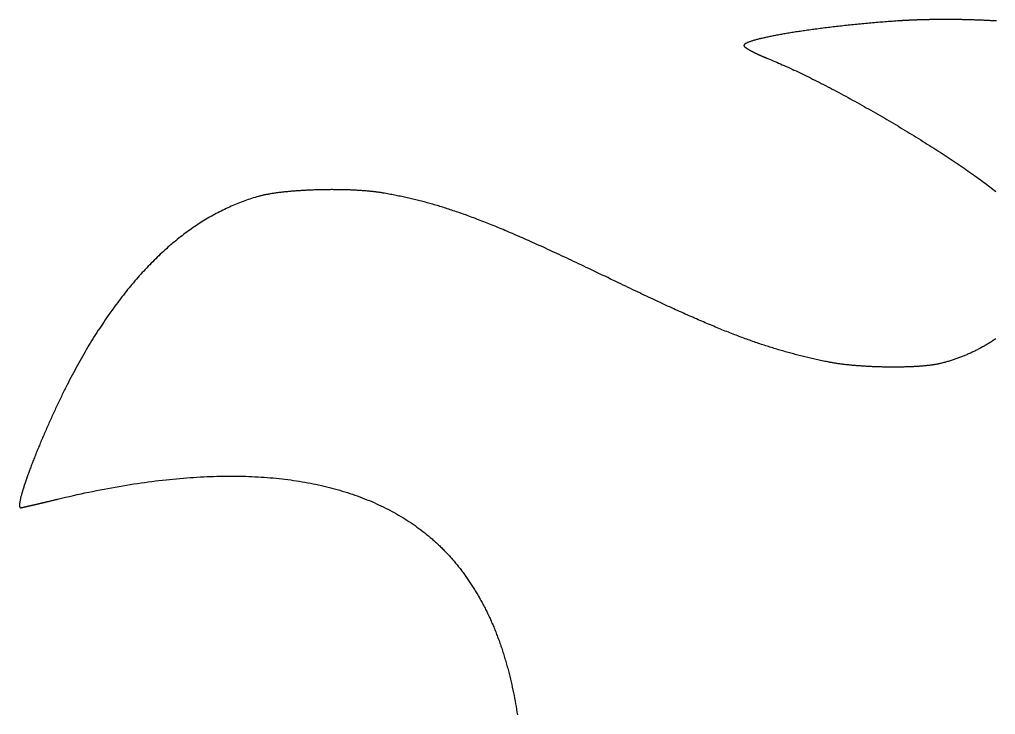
# Model space of a CAD drawing. Extents: x 0 to 527, y 0 to 420.
# Drawn here: x 495.28 to 504.1, y 90.74 to 97.02 of the extents above; entities that cross this region are included whole.
import ezdxf

# ---------------------------------------------------------------- set-up
doc = ezdxf.new("R2010")
doc.units = 0
doc.layers.get('0').update_dxf_attribs({"linetype": 'CONTINUOUS'})
doc.layers.add('LAYER_1', color=7, linetype='CONTINUOUS')

# ---------------------------------------------------------------- blocks, each defined once
blk = doc.blocks.new('LOGO')
at = {"layer": 'LAYER_1', "color": 5}
blk.add_line((189.685, 248.7008), (189.685, 248.7008), dxfattribs=at)
for points in [[(185.355, 248.56, 0), (185.182, 248.548, 0), (185.009, 248.536, 0), (184.835, 248.524, 0), (184.662, 248.511, 0), (184.489, 248.498, 0), (184.316, 248.485, 0), (184.142, 248.472, 0), (183.969, 248.458, 0), (183.796, 248.444, 0), (183.623, 248.43, 0), (183.45, 248.416, 0), (183.277, 248.401, 0), (183.105, 248.387, 0), (182.932, 248.372, 0), (182.76, 248.356, 0), (182.588, 248.341, 0), (182.416, 248.325, 0), (182.245, 248.31, 0), (182.073, 248.294, 0), (181.903, 248.277, 0), (181.732, 248.261, 0), (181.562, 248.244, 0), (181.392, 248.227, 0), (181.223, 248.21, 0), (181.054, 248.193, 0), (180.885, 248.176, 0), (180.718, 248.158, 0), (180.55, 248.141, 0), (180.383, 248.123, 0), (180.217, 248.105, 0), (180.051, 248.086, 0), (179.886, 248.068, 0), (179.721, 248.05, 0), (179.557, 248.031, 0), (179.394, 248.012, 0), (179.232, 247.993, 0), (179.07, 247.974, 0), (178.909, 247.955, 0), (178.749, 247.936, 0), (178.589, 247.916, 0), (178.43, 247.897, 0), (178.273, 247.877, 0), (178.116, 247.857, 0), (177.96, 247.837, 0), (177.804, 247.817, 0), (177.65, 247.797, 0), (177.497, 247.777, 0), (177.344, 247.756, 0), (177.193, 247.736, 0), (177.043, 247.716, 0), (176.894, 247.695, 0), (176.745, 247.674, 0), (176.598, 247.654, 0), (176.452, 247.633, 0), (176.307, 247.612, 0), (176.164, 247.591, 0), (176.021, 247.57, 0), (175.88, 247.549, 0), (175.74, 247.528, 0), (175.601, 247.506, 0), (175.464, 247.485, 0), (175.327, 247.464, 0), (175.193, 247.443, 0), (175.059, 247.421, 0), (174.927, 247.4, 0), (174.796, 247.379, 0), (174.667, 247.357, 0), (174.539, 247.336, 0), (174.412, 247.314, 0), (174.287, 247.293, 0), (174.164, 247.271, 0), (174.042, 247.25, 0), (173.922, 247.228, 0), (173.803, 247.207, 0), (173.686, 247.185, 0), (173.57, 247.164, 0), (173.457, 247.142, 0), (173.344, 247.121, 0), (173.234, 247.099, 0), (173.125, 247.078, 0), (173.018, 247.057, 0), (172.913, 247.035, 0), (172.81, 247.014, 0), (172.708, 246.993, 0), (172.608, 246.972, 0), (172.51, 246.95, 0), (172.414, 246.929, 0), (172.32, 246.908, 0), (172.228, 246.887, 0), (172.138, 246.866, 0), (172.049, 246.845, 0), (171.963, 246.825, 0), (171.879, 246.804, 0), (171.797, 246.783, 0), (171.717, 246.763, 0), (171.639, 246.742, 0), (171.563, 246.722, 0), (171.489, 246.701, 0), (171.417, 246.681, 0), (171.348, 246.661, 0), (171.281, 246.641, 0), (171.216, 246.621, 0), (171.153, 246.601, 0), (171.093, 246.582, 0), (171.035, 246.562, 0), (170.979, 246.543, 0), (170.926, 246.524, 0), (170.875, 246.504, 0), (170.826, 246.485, 0), (170.78, 246.466, 0), (170.736, 246.448, 0), (170.695, 246.429, 0), (170.656, 246.411, 0), (170.62, 246.392, 0), (170.586, 246.374, 0), (170.555, 246.356, 0), (170.526, 246.338, 0), (170.5, 246.321, 0), (170.477, 246.303, 0), (170.456, 246.286, 0), (170.438, 246.269, 0), (170.423, 246.252, 0), (170.411, 246.235, 0), (170.401, 246.218, 0), (170.394, 246.202, 0), (170.389, 246.186, 0), (170.388, 246.17, 0)], [(189.685, 248.701, 0), (189.65, 248.701, 0), (189.614, 248.701, 0), (189.579, 248.7, 0), (189.543, 248.7, 0), (189.508, 248.7, 0), (189.472, 248.7, 0), (189.437, 248.699, 0), (189.402, 248.699, 0), (189.366, 248.699, 0), (189.331, 248.699, 0), (189.296, 248.698, 0), (189.261, 248.698, 0), (189.225, 248.698, 0), (189.19, 248.697, 0), (189.155, 248.697, 0), (189.12, 248.697, 0), (189.085, 248.696, 0), (189.049, 248.696, 0), (189.014, 248.696, 0), (188.979, 248.695, 0), (188.944, 248.695, 0), (188.909, 248.694, 0), (188.874, 248.694, 0), (188.839, 248.693, 0), (188.804, 248.693, 0), (188.769, 248.692, 0), (188.734, 248.692, 0), (188.699, 248.691, 0), (188.664, 248.691, 0), (188.629, 248.69, 0), (188.594, 248.69, 0), (188.559, 248.689, 0), (188.524, 248.688, 0), (188.489, 248.688, 0), (188.455, 248.687, 0), (188.42, 248.686, 0), (188.385, 248.686, 0), (188.35, 248.685, 0), (188.316, 248.684, 0), (188.281, 248.684, 0), (188.246, 248.683, 0), (188.211, 248.682, 0), (188.177, 248.682, 0), (188.142, 248.681, 0), (188.108, 248.68, 0), (188.073, 248.679, 0), (188.038, 248.678, 0), (188.004, 248.678, 0), (187.969, 248.677, 0), (187.935, 248.676, 0), (187.9, 248.675, 0), (187.866, 248.674, 0), (187.831, 248.673, 0), (187.797, 248.672, 0), (187.763, 248.671, 0), (187.728, 248.67, 0), (187.694, 248.669, 0), (187.66, 248.668, 0), (187.625, 248.667, 0), (187.591, 248.666, 0), (187.557, 248.665, 0), (187.523, 248.664, 0), (187.488, 248.663, 0), (187.454, 248.662, 0), (187.42, 248.661, 0), (187.386, 248.66, 0), (187.352, 248.659, 0), (187.318, 248.658, 0), (187.284, 248.656, 0), (187.25, 248.655, 0), (187.216, 248.654, 0), (187.182, 248.653, 0), (187.148, 248.652, 0), (187.114, 248.65, 0), (187.08, 248.649, 0), (187.046, 248.648, 0), (187.012, 248.647, 0), (186.978, 248.645, 0), (186.944, 248.644, 0), (186.911, 248.643, 0), (186.877, 248.641, 0), (186.843, 248.64, 0), (186.809, 248.638, 0), (186.776, 248.637, 0), (186.742, 248.636, 0), (186.709, 248.634, 0), (186.675, 248.633, 0), (186.641, 248.631, 0), (186.608, 248.63, 0), (186.574, 248.628, 0), (186.541, 248.627, 0), (186.507, 248.625, 0), (186.474, 248.623, 0), (186.441, 248.622, 0), (186.407, 248.62, 0), (186.374, 248.619, 0), (186.341, 248.617, 0), (186.307, 248.615, 0), (186.274, 248.614, 0), (186.241, 248.612, 0), (186.208, 248.61, 0), (186.174, 248.609, 0), (186.141, 248.607, 0), (186.108, 248.605, 0), (186.075, 248.603, 0), (186.042, 248.602, 0), (186.009, 248.6, 0), (185.976, 248.598, 0), (185.943, 248.596, 0), (185.91, 248.594, 0), (185.877, 248.592, 0), (185.844, 248.59, 0), (185.811, 248.588, 0), (185.779, 248.587, 0), (185.746, 248.585, 0), (185.713, 248.583, 0), (185.68, 248.581, 0), (185.648, 248.579, 0), (185.615, 248.577, 0), (185.582, 248.575, 0), (185.55, 248.572, 0), (185.517, 248.57, 0), (185.485, 248.568, 0), (185.452, 248.566, 0), (185.42, 248.564, 0), (185.387, 248.562, 0), (185.355, 248.56, 0)], [(194.988, 248.56, 0), (194.879, 248.566, 0), (194.771, 248.572, 0), (194.662, 248.578, 0), (194.554, 248.583, 0), (194.445, 248.589, 0), (194.336, 248.594, 0), (194.227, 248.6, 0), (194.119, 248.605, 0), (194.01, 248.61, 0), (193.901, 248.615, 0), (193.792, 248.619, 0), (193.683, 248.624, 0), (193.574, 248.628, 0), (193.466, 248.633, 0), (193.357, 248.637, 0), (193.248, 248.641, 0), (193.139, 248.645, 0), (193.03, 248.649, 0), (192.921, 248.653, 0), (192.813, 248.656, 0), (192.704, 248.66, 0), (192.595, 248.663, 0), (192.486, 248.666, 0), (192.378, 248.669, 0), (192.269, 248.672, 0), (192.161, 248.675, 0), (192.052, 248.677, 0), (191.944, 248.68, 0), (191.835, 248.682, 0), (191.727, 248.684, 0), (191.619, 248.687, 0), (191.51, 248.689, 0), (191.402, 248.69, 0), (191.294, 248.692, 0), (191.186, 248.694, 0), (191.078, 248.695, 0), (190.971, 248.696, 0), (190.863, 248.697, 0), (190.755, 248.698, 0), (190.648, 248.699, 0), (190.54, 248.7, 0), (190.433, 248.701, 0), (190.326, 248.701, 0), (190.219, 248.701, 0), (190.112, 248.702, 0), (190.005, 248.702, 0), (189.898, 248.701, 0), (189.791, 248.701, 0), (189.685, 248.701, 0)], [(170.388, 246.17, 0), (170.388, 246.165, 0), (170.389, 246.16, 0), (170.39, 246.156, 0), (170.391, 246.151, 0), (170.393, 246.146, 0), (170.395, 246.14, 0), (170.397, 246.135, 0), (170.4, 246.129, 0), (170.404, 246.124, 0), (170.407, 246.118, 0), (170.411, 246.112, 0), (170.415, 246.106, 0), (170.42, 246.1, 0), (170.425, 246.094, 0), (170.431, 246.087, 0), (170.436, 246.081, 0), (170.442, 246.074, 0), (170.449, 246.068, 0), (170.456, 246.061, 0), (170.463, 246.054, 0), (170.47, 246.047, 0), (170.478, 246.039, 0), (170.486, 246.032, 0), (170.495, 246.025, 0), (170.504, 246.017, 0), (170.513, 246.01, 0), (170.522, 246.002, 0), (170.532, 245.994, 0), (170.542, 245.986, 0), (170.553, 245.978, 0), (170.563, 245.97, 0), (170.575, 245.961, 0), (170.586, 245.953, 0), (170.598, 245.945, 0), (170.61, 245.936, 0), (170.622, 245.927, 0), (170.635, 245.919, 0), (170.648, 245.91, 0), (170.661, 245.901, 0), (170.674, 245.892, 0), (170.688, 245.883, 0), (170.702, 245.873, 0), (170.717, 245.864, 0), (170.731, 245.855, 0), (170.746, 245.845, 0), (170.762, 245.836, 0), (170.777, 245.826, 0), (170.793, 245.816, 0), (170.809, 245.807, 0), (170.826, 245.797, 0), (170.842, 245.787, 0), (170.859, 245.777, 0), (170.876, 245.767, 0), (170.894, 245.756, 0), (170.911, 245.746, 0), (170.929, 245.736, 0), (170.948, 245.725, 0), (170.966, 245.715, 0), (170.985, 245.704, 0), (171.004, 245.694, 0), (171.023, 245.683, 0), (171.042, 245.672, 0), (171.062, 245.662, 0), (171.082, 245.651, 0), (171.102, 245.64, 0), (171.123, 245.629, 0), (171.143, 245.618, 0), (171.164, 245.607, 0), (171.185, 245.596, 0), (171.207, 245.585, 0), (171.228, 245.573, 0), (171.25, 245.562, 0), (171.272, 245.551, 0), (171.294, 245.539, 0), (171.316, 245.528, 0), (171.339, 245.516, 0), (171.362, 245.505, 0), (171.385, 245.493, 0), (171.408, 245.482, 0), (171.432, 245.47, 0), (171.455, 245.458, 0), (171.479, 245.447, 0), (171.503, 245.435, 0), (171.527, 245.423, 0), (171.552, 245.411, 0), (171.576, 245.399, 0), (171.601, 245.387, 0), (171.626, 245.376, 0), (171.651, 245.364, 0), (171.677, 245.352, 0), (171.702, 245.34, 0), (171.728, 245.328, 0), (171.754, 245.315, 0), (171.78, 245.303, 0), (171.806, 245.291, 0), (171.832, 245.279, 0), (171.859, 245.267, 0), (171.885, 245.255, 0), (171.912, 245.243, 0), (171.939, 245.23, 0), (171.966, 245.218, 0), (171.993, 245.206, 0), (172.021, 245.194, 0), (172.048, 245.181, 0), (172.076, 245.169, 0), (172.104, 245.157, 0), (172.132, 245.145, 0), (172.16, 245.132, 0), (172.188, 245.12, 0), (172.217, 245.108, 0), (172.245, 245.096, 0), (172.274, 245.083, 0), (172.302, 245.071, 0), (172.331, 245.059, 0), (172.36, 245.046, 0), (172.389, 245.034, 0), (172.419, 245.022, 0), (172.448, 245.01, 0), (172.477, 244.997, 0), (172.507, 244.985, 0), (172.537, 244.973, 0), (172.566, 244.961, 0), (172.596, 244.948, 0), (172.626, 244.936, 0), (172.656, 244.924, 0), (172.686, 244.912, 0), (172.716, 244.9, 0)], [(172.716, 244.9, 0), (172.886, 244.831, 0), (173.057, 244.761, 0), (173.231, 244.689, 0), (173.407, 244.615, 0), (173.585, 244.539, 0), (173.765, 244.462, 0), (173.946, 244.382, 0), (174.13, 244.301, 0), (174.316, 244.219, 0), (174.503, 244.135, 0), (174.692, 244.049, 0), (174.883, 243.961, 0), (175.076, 243.872, 0), (175.27, 243.782, 0), (175.466, 243.69, 0), (175.664, 243.596, 0), (175.863, 243.501, 0), (176.063, 243.405, 0), (176.265, 243.307, 0), (176.468, 243.208, 0), (176.673, 243.108, 0), (176.879, 243.006, 0), (177.086, 242.903, 0), (177.294, 242.798, 0), (177.503, 242.693, 0), (177.714, 242.586, 0), (177.926, 242.478, 0), (178.138, 242.369, 0), (178.352, 242.258, 0), (178.567, 242.147, 0), (178.782, 242.034, 0), (178.998, 241.921, 0), (179.215, 241.806, 0), (179.433, 241.691, 0), (179.652, 241.574, 0), (179.871, 241.457, 0), (180.091, 241.338, 0), (180.311, 241.219, 0), (180.532, 241.099, 0), (180.754, 240.978, 0), (180.975, 240.856, 0), (181.198, 240.734, 0), (181.42, 240.611, 0), (181.643, 240.487, 0), (181.866, 240.362, 0), (182.09, 240.236, 0), (182.313, 240.11, 0), (182.537, 239.984, 0), (182.761, 239.857, 0), (182.985, 239.729, 0), (183.209, 239.601, 0), (183.432, 239.472, 0), (183.656, 239.342, 0), (183.88, 239.213, 0), (184.103, 239.082, 0), (184.326, 238.952, 0), (184.549, 238.821, 0), (184.771, 238.69, 0), (184.994, 238.558, 0), (185.215, 238.426, 0), (185.437, 238.294, 0), (185.657, 238.162, 0), (185.878, 238.029, 0), (186.097, 237.896, 0), (186.316, 237.763, 0), (186.535, 237.63, 0), (186.752, 237.497, 0), (186.969, 237.364, 0), (187.185, 237.23, 0), (187.401, 237.097, 0), (187.615, 236.964, 0), (187.828, 236.83, 0), (188.041, 236.697, 0), (188.252, 236.564, 0), (188.462, 236.431, 0), (188.671, 236.298, 0), (188.879, 236.165, 0), (189.086, 236.033, 0), (189.292, 235.9, 0), (189.496, 235.768, 0), (189.699, 235.636, 0), (189.9, 235.505, 0), (190.1, 235.374, 0), (190.299, 235.243, 0), (190.496, 235.112, 0), (190.691, 234.982, 0), (190.885, 234.853, 0), (191.077, 234.724, 0), (191.268, 234.595, 0), (191.457, 234.467, 0), (191.643, 234.339, 0), (191.829, 234.212, 0), (192.012, 234.086, 0), (192.193, 233.96, 0), (192.372, 233.835, 0), (192.55, 233.711, 0), (192.725, 233.587, 0), (192.898, 233.464, 0), (193.069, 233.342, 0), (193.238, 233.22, 0), (193.404, 233.1, 0), (193.569, 232.98, 0), (193.731, 232.861, 0), (193.89, 232.743, 0), (194.047, 232.626, 0), (194.202, 232.51, 0), (194.354, 232.395, 0), (194.504, 232.281, 0), (194.651, 232.168, 0), (194.795, 232.055, 0), (194.937, 231.944, 0)], [(135.251, 231.794, 0), (135.175, 231.807, 0), (135.098, 231.82, 0), (135.02, 231.832, 0), (134.941, 231.844, 0), (134.86, 231.856, 0), (134.779, 231.868, 0), (134.696, 231.879, 0), (134.612, 231.89, 0), (134.528, 231.901, 0), (134.442, 231.912, 0), (134.355, 231.922, 0), (134.267, 231.932, 0), (134.179, 231.942, 0), (134.089, 231.951, 0), (133.998, 231.96, 0), (133.907, 231.969, 0), (133.815, 231.978, 0), (133.722, 231.986, 0), (133.628, 231.995, 0), (133.533, 232.003, 0), (133.437, 232.01, 0), (133.341, 232.018, 0), (133.244, 232.025, 0), (133.146, 232.032, 0), (133.048, 232.038, 0), (132.948, 232.045, 0), (132.849, 232.051, 0), (132.748, 232.057, 0), (132.647, 232.062, 0), (132.545, 232.068, 0), (132.443, 232.073, 0), (132.34, 232.078, 0), (132.237, 232.082, 0), (132.133, 232.087, 0), (132.029, 232.091, 0), (131.924, 232.095, 0), (131.818, 232.098, 0), (131.713, 232.102, 0), (131.607, 232.105, 0), (131.5, 232.107, 0), (131.393, 232.11, 0), (131.286, 232.112, 0), (131.178, 232.115, 0), (131.07, 232.116, 0), (130.962, 232.118, 0), (130.854, 232.119, 0), (130.745, 232.121, 0), (130.636, 232.121, 0), (130.527, 232.122, 0), (130.418, 232.122, 0), (130.309, 232.123, 0), (130.199, 232.123, 0), (130.089, 232.122, 0), (129.979, 232.122, 0), (129.87, 232.121, 0), (129.76, 232.12, 0), (129.65, 232.118, 0), (129.54, 232.117, 0), (129.43, 232.115, 0), (129.32, 232.113, 0), (129.21, 232.111, 0), (129.1, 232.108, 0), (128.991, 232.106, 0), (128.881, 232.103, 0), (128.772, 232.1, 0), (128.662, 232.096, 0), (128.553, 232.093, 0), (128.444, 232.089, 0), (128.335, 232.085, 0), (128.227, 232.08, 0), (128.119, 232.076, 0), (128.011, 232.071, 0), (127.903, 232.066, 0), (127.796, 232.061, 0), (127.689, 232.055, 0), (127.582, 232.049, 0), (127.476, 232.043, 0), (127.37, 232.037, 0), (127.265, 232.031, 0), (127.16, 232.024, 0), (127.055, 232.017, 0), (126.951, 232.01, 0), (126.848, 232.003, 0), (126.745, 231.995, 0), (126.643, 231.988, 0), (126.541, 231.98, 0), (126.439, 231.971, 0), (126.339, 231.963, 0), (126.239, 231.954, 0), (126.14, 231.945, 0), (126.041, 231.936, 0), (125.943, 231.927, 0), (125.846, 231.918, 0), (125.749, 231.908, 0), (125.653, 231.898, 0), (125.558, 231.888, 0), (125.464, 231.877, 0), (125.371, 231.867, 0), (125.278, 231.856, 0), (125.187, 231.845, 0), (125.096, 231.834, 0), (125.006, 231.822, 0), (124.917, 231.81, 0), (124.829, 231.799, 0), (124.742, 231.786, 0), (124.656, 231.774, 0), (124.571, 231.762, 0), (124.487, 231.749, 0), (124.404, 231.736, 0), (124.323, 231.723, 0), (124.242, 231.709, 0), (124.162, 231.696, 0), (124.084, 231.682, 0), (124.006, 231.668, 0), (123.93, 231.654, 0), (123.855, 231.639, 0), (123.782, 231.625, 0), (123.709, 231.61, 0), (123.638, 231.595, 0), (123.568, 231.58, 0), (123.499, 231.564, 0), (123.432, 231.549, 0), (123.366, 231.533, 0), (123.301, 231.517, 0), (123.238, 231.501, 0), (123.176, 231.484, 0), (123.116, 231.468, 0)], [(123.116, 231.468, 0), (122.946, 231.419, 0), (122.777, 231.369, 0), (122.608, 231.318, 0), (122.44, 231.265, 0), (122.272, 231.21, 0), (122.104, 231.154, 0), (121.936, 231.096, 0), (121.769, 231.037, 0), (121.602, 230.976, 0), (121.436, 230.914, 0), (121.269, 230.85, 0), (121.103, 230.784, 0), (120.938, 230.717, 0), (120.773, 230.649, 0), (120.608, 230.578, 0), (120.443, 230.507, 0), (120.279, 230.433, 0), (120.115, 230.358, 0), (119.951, 230.282, 0), (119.788, 230.204, 0), (119.625, 230.124, 0), (119.463, 230.043, 0), (119.3, 229.961, 0), (119.139, 229.877, 0), (118.977, 229.791, 0), (118.816, 229.704, 0), (118.655, 229.615, 0), (118.495, 229.524, 0), (118.334, 229.433, 0), (118.175, 229.339, 0), (118.015, 229.244, 0), (117.856, 229.148, 0), (117.697, 229.05, 0), (117.539, 228.95, 0), (117.381, 228.849, 0), (117.223, 228.746, 0), (117.066, 228.642, 0), (116.909, 228.536, 0), (116.752, 228.429, 0), (116.596, 228.32, 0), (116.44, 228.21, 0), (116.284, 228.098, 0), (116.129, 227.985, 0), (115.974, 227.87, 0), (115.82, 227.753, 0), (115.665, 227.635, 0), (115.512, 227.516, 0), (115.358, 227.395, 0), (115.205, 227.272, 0), (115.052, 227.148, 0), (114.9, 227.023, 0), (114.748, 226.895, 0), (114.597, 226.767, 0), (114.445, 226.637, 0), (114.295, 226.505, 0), (114.144, 226.372, 0), (113.994, 226.237, 0), (113.844, 226.101, 0), (113.695, 225.963, 0), (113.546, 225.824, 0), (113.397, 225.683, 0), (113.249, 225.541, 0), (113.101, 225.397, 0), (112.954, 225.252, 0), (112.807, 225.105, 0), (112.66, 224.957, 0), (112.514, 224.807, 0), (112.368, 224.656, 0), (112.222, 224.503, 0), (112.077, 224.349, 0), (111.932, 224.193, 0), (111.788, 224.036, 0), (111.644, 223.877, 0), (111.5, 223.717, 0), (111.357, 223.555, 0), (111.214, 223.392, 0), (111.072, 223.227, 0), (110.93, 223.061, 0), (110.788, 222.893, 0), (110.647, 222.724, 0), (110.506, 222.553, 0), (110.366, 222.381, 0), (110.225, 222.207, 0), (110.086, 222.032, 0), (109.947, 221.855, 0), (109.808, 221.677, 0), (109.669, 221.498, 0), (109.531, 221.316, 0), (109.394, 221.134, 0), (109.256, 220.95, 0), (109.119, 220.764, 0), (108.983, 220.577, 0), (108.847, 220.389, 0), (108.711, 220.199, 0), (108.576, 220.007, 0), (108.441, 219.814, 0), (108.307, 219.62, 0), (108.173, 219.424, 0), (108.039, 219.226, 0), (107.906, 219.027, 0), (107.774, 218.827, 0), (107.641, 218.625, 0), (107.509, 218.422, 0), (107.378, 218.217, 0), (107.247, 218.011, 0), (107.116, 217.803, 0), (106.986, 217.594, 0), (106.856, 217.384, 0), (106.727, 217.172, 0), (106.598, 216.958, 0), (106.469, 216.743, 0), (106.341, 216.527, 0), (106.214, 216.309, 0), (106.086, 216.089, 0), (105.959, 215.869, 0), (105.833, 215.646, 0), (105.707, 215.423, 0), (105.582, 215.197, 0), (105.457, 214.971, 0), (105.332, 214.743, 0), (105.208, 214.513, 0), (105.084, 214.282, 0), (104.961, 214.05, 0), (104.838, 213.816, 0), (104.715, 213.581, 0), (104.593, 213.344, 0), (104.472, 213.106, 0)], [(157.688, 223.283, 0), (157.412, 223.417, 0), (157.139, 223.549, 0), (156.868, 223.679, 0), (156.6, 223.808, 0), (156.334, 223.936, 0), (156.071, 224.062, 0), (155.81, 224.187, 0), (155.552, 224.311, 0), (155.296, 224.433, 0), (155.042, 224.554, 0), (154.791, 224.673, 0), (154.542, 224.792, 0), (154.296, 224.908, 0), (154.051, 225.024, 0), (153.809, 225.138, 0), (153.57, 225.251, 0), (153.332, 225.362, 0), (153.097, 225.473, 0), (152.864, 225.582, 0), (152.633, 225.689, 0), (152.404, 225.796, 0), (152.177, 225.901, 0), (151.953, 226.005, 0), (151.73, 226.108, 0), (151.51, 226.209, 0), (151.291, 226.309, 0), (151.074, 226.408, 0), (150.86, 226.506, 0), (150.647, 226.603, 0), (150.436, 226.698, 0), (150.227, 226.793, 0), (150.02, 226.886, 0), (149.815, 226.978, 0), (149.612, 227.069, 0), (149.41, 227.158, 0), (149.21, 227.247, 0), (149.012, 227.334, 0), (148.816, 227.421, 0), (148.621, 227.506, 0), (148.428, 227.59, 0), (148.237, 227.673, 0), (148.047, 227.755, 0), (147.859, 227.836, 0), (147.672, 227.916, 0), (147.487, 227.995, 0), (147.303, 228.073, 0), (147.121, 228.15, 0), (146.941, 228.226, 0), (146.762, 228.301, 0), (146.584, 228.374, 0), (146.408, 228.447, 0), (146.233, 228.519, 0), (146.059, 228.59, 0), (145.887, 228.66, 0), (145.716, 228.729, 0), (145.546, 228.797, 0), (145.378, 228.864, 0), (145.21, 228.93, 0), (145.044, 228.995, 0), (144.88, 229.06, 0), (144.716, 229.123, 0), (144.553, 229.186, 0), (144.392, 229.248, 0), (144.232, 229.308, 0), (144.072, 229.368, 0), (143.914, 229.427, 0), (143.757, 229.486, 0), (143.6, 229.543, 0), (143.445, 229.6, 0), (143.291, 229.656, 0), (143.137, 229.711, 0), (142.985, 229.765, 0), (142.833, 229.818, 0), (142.682, 229.871, 0), (142.532, 229.923, 0), (142.383, 229.974, 0), (142.234, 230.024, 0), (142.087, 230.074, 0), (141.94, 230.123, 0), (141.793, 230.171, 0), (141.648, 230.219, 0), (141.503, 230.266, 0), (141.358, 230.312, 0), (141.214, 230.357, 0), (141.071, 230.402, 0), (140.928, 230.446, 0), (140.786, 230.489, 0), (140.645, 230.532, 0), (140.503, 230.574, 0), (140.363, 230.616, 0), (140.222, 230.657, 0), (140.082, 230.697, 0), (139.943, 230.737, 0), (139.804, 230.776, 0), (139.665, 230.814, 0), (139.526, 230.852, 0), (139.388, 230.889, 0), (139.25, 230.926, 0), (139.112, 230.963, 0), (138.975, 230.998, 0), (138.837, 231.034, 0), (138.7, 231.068, 0), (138.563, 231.102, 0), (138.426, 231.136, 0), (138.289, 231.169, 0), (138.153, 231.202, 0), (138.016, 231.234, 0), (137.879, 231.266, 0), (137.742, 231.297, 0), (137.605, 231.328, 0), (137.469, 231.359, 0), (137.332, 231.389, 0), (137.195, 231.418, 0), (137.058, 231.447, 0), (136.92, 231.476, 0), (136.783, 231.505, 0), (136.645, 231.533, 0), (136.507, 231.56, 0), (136.369, 231.588, 0), (136.23, 231.615, 0), (136.092, 231.641, 0), (135.953, 231.667, 0), (135.813, 231.693, 0), (135.673, 231.719, 0), (135.533, 231.744, 0), (135.392, 231.769, 0), (135.251, 231.794, 0)], [(178.572, 215.337, 0), (178.429, 215.366, 0), (178.286, 215.396, 0), (178.143, 215.426, 0), (178.001, 215.456, 0), (177.86, 215.486, 0), (177.719, 215.517, 0), (177.579, 215.548, 0), (177.439, 215.579, 0), (177.299, 215.61, 0), (177.16, 215.641, 0), (177.021, 215.673, 0), (176.883, 215.705, 0), (176.745, 215.737, 0), (176.607, 215.77, 0), (176.47, 215.802, 0), (176.332, 215.835, 0), (176.196, 215.869, 0), (176.059, 215.902, 0), (175.922, 215.936, 0), (175.786, 215.971, 0), (175.65, 216.005, 0), (175.514, 216.041, 0), (175.378, 216.076, 0), (175.242, 216.112, 0), (175.107, 216.148, 0), (174.971, 216.184, 0), (174.835, 216.221, 0), (174.7, 216.258, 0), (174.564, 216.296, 0), (174.429, 216.334, 0), (174.293, 216.373, 0), (174.157, 216.411, 0), (174.021, 216.451, 0), (173.886, 216.491, 0), (173.749, 216.531, 0), (173.613, 216.572, 0), (173.477, 216.613, 0), (173.34, 216.654, 0), (173.203, 216.697, 0), (173.066, 216.739, 0), (172.929, 216.782, 0), (172.791, 216.826, 0), (172.653, 216.87, 0), (172.515, 216.915, 0), (172.376, 216.96, 0), (172.237, 217.006, 0), (172.097, 217.052, 0), (171.957, 217.099, 0), (171.817, 217.147, 0), (171.676, 217.195, 0), (171.535, 217.243, 0), (171.393, 217.292, 0), (171.251, 217.342, 0), (171.108, 217.393, 0), (170.964, 217.444, 0), (170.82, 217.495, 0), (170.675, 217.548, 0), (170.53, 217.601, 0), (170.384, 217.654, 0), (170.237, 217.709, 0), (170.09, 217.764, 0), (169.942, 217.819, 0), (169.793, 217.875, 0), (169.643, 217.932, 0), (169.492, 217.99, 0), (169.341, 218.048, 0), (169.189, 218.108, 0), (169.036, 218.167, 0), (168.882, 218.228, 0), (168.727, 218.289, 0), (168.571, 218.351, 0), (168.415, 218.414, 0), (168.257, 218.478, 0), (168.098, 218.542, 0), (167.938, 218.607, 0), (167.778, 218.673, 0), (167.616, 218.74, 0), (167.453, 218.808, 0), (167.289, 218.876, 0), (167.124, 218.945, 0), (166.958, 219.015, 0), (166.79, 219.086, 0), (166.622, 219.158, 0), (166.452, 219.231, 0), (166.281, 219.304, 0), (166.108, 219.378, 0), (165.935, 219.454, 0), (165.76, 219.53, 0), (165.584, 219.607, 0), (165.406, 219.685, 0), (165.227, 219.764, 0), (165.047, 219.843, 0), (164.865, 219.924, 0), (164.682, 220.006, 0), (164.497, 220.088, 0), (164.311, 220.172, 0), (164.123, 220.256, 0), (163.934, 220.342, 0), (163.743, 220.428, 0), (163.551, 220.516, 0), (163.357, 220.604, 0), (163.162, 220.694, 0), (162.965, 220.784, 0), (162.766, 220.876, 0), (162.566, 220.968, 0), (162.363, 221.062, 0), (162.16, 221.157, 0), (161.954, 221.252, 0), (161.747, 221.349, 0), (161.538, 221.447, 0), (161.327, 221.546, 0), (161.114, 221.646, 0), (160.899, 221.747, 0), (160.683, 221.849, 0), (160.464, 221.953, 0), (160.244, 222.057, 0), (160.022, 222.163, 0), (159.798, 222.27, 0), (159.571, 222.378, 0), (159.343, 222.487, 0), (159.113, 222.597, 0), (158.881, 222.708, 0), (158.646, 222.821, 0), (158.41, 222.935, 0), (158.172, 223.05, 0), (157.931, 223.166, 0), (157.688, 223.283, 0)], [(194.916, 217.587, 0), (194.838, 217.535, 0), (194.76, 217.483, 0), (194.682, 217.431, 0), (194.603, 217.38, 0), (194.524, 217.329, 0), (194.444, 217.279, 0), (194.364, 217.229, 0), (194.284, 217.179, 0), (194.204, 217.13, 0), (194.123, 217.081, 0), (194.042, 217.033, 0), (193.96, 216.985, 0), (193.878, 216.937, 0), (193.796, 216.89, 0), (193.714, 216.844, 0), (193.631, 216.798, 0), (193.549, 216.752, 0), (193.465, 216.707, 0), (193.382, 216.662, 0), (193.298, 216.617, 0), (193.214, 216.573, 0), (193.13, 216.53, 0), (193.045, 216.487, 0), (192.96, 216.444, 0), (192.875, 216.402, 0), (192.79, 216.361, 0), (192.704, 216.32, 0), (192.618, 216.279, 0), (192.532, 216.239, 0), (192.446, 216.199, 0), (192.359, 216.16, 0), (192.272, 216.121, 0), (192.185, 216.083, 0), (192.098, 216.045, 0), (192.011, 216.008, 0), (191.923, 215.971, 0), (191.835, 215.934, 0), (191.747, 215.899, 0), (191.659, 215.863, 0), (191.57, 215.828, 0), (191.481, 215.794, 0), (191.392, 215.76, 0), (191.303, 215.727, 0), (191.214, 215.694, 0), (191.125, 215.662, 0), (191.035, 215.63, 0), (190.945, 215.599, 0), (190.855, 215.569, 0), (190.765, 215.538, 0), (190.675, 215.509, 0), (190.584, 215.48, 0), (190.493, 215.451, 0), (190.403, 215.423, 0), (190.312, 215.396, 0), (190.221, 215.369, 0), (190.129, 215.342, 0), (190.038, 215.317, 0), (189.946, 215.291, 0), (189.855, 215.267, 0), (189.763, 215.242, 0), (189.671, 215.219, 0), (189.579, 215.196, 0)], [(189.579, 215.196, 0), (189.527, 215.183, 0), (189.473, 215.171, 0), (189.418, 215.158, 0), (189.361, 215.146, 0), (189.304, 215.135, 0), (189.245, 215.123, 0), (189.184, 215.112, 0), (189.123, 215.101, 0), (189.06, 215.09, 0), (188.997, 215.079, 0), (188.932, 215.069, 0), (188.865, 215.059, 0), (188.798, 215.049, 0), (188.73, 215.039, 0), (188.66, 215.029, 0), (188.59, 215.02, 0), (188.518, 215.011, 0), (188.446, 215.002, 0), (188.372, 214.994, 0), (188.297, 214.985, 0), (188.222, 214.977, 0), (188.145, 214.969, 0), (188.068, 214.962, 0), (187.989, 214.954, 0), (187.91, 214.947, 0), (187.83, 214.94, 0), (187.749, 214.933, 0), (187.667, 214.926, 0), (187.584, 214.92, 0), (187.5, 214.914, 0), (187.416, 214.908, 0), (187.331, 214.902, 0), (187.245, 214.897, 0), (187.159, 214.892, 0), (187.071, 214.887, 0), (186.983, 214.882, 0), (186.895, 214.877, 0), (186.805, 214.873, 0), (186.716, 214.869, 0), (186.625, 214.865, 0), (186.534, 214.861, 0), (186.442, 214.858, 0), (186.35, 214.854, 0), (186.257, 214.851, 0), (186.164, 214.848, 0), (186.07, 214.846, 0), (185.976, 214.843, 0), (185.881, 214.841, 0), (185.786, 214.839, 0), (185.69, 214.837, 0), (185.594, 214.836, 0), (185.498, 214.835, 0), (185.401, 214.834, 0), (185.304, 214.833, 0), (185.207, 214.832, 0), (185.109, 214.832, 0), (185.011, 214.831, 0), (184.913, 214.831, 0), (184.814, 214.832, 0), (184.715, 214.832, 0), (184.616, 214.833, 0), (184.517, 214.833, 0), (184.418, 214.834, 0), (184.318, 214.836, 0), (184.219, 214.837, 0), (184.119, 214.839, 0), (184.019, 214.841, 0), (183.919, 214.843, 0), (183.819, 214.845, 0), (183.719, 214.848, 0), (183.619, 214.851, 0), (183.519, 214.854, 0), (183.419, 214.857, 0), (183.319, 214.86, 0), (183.219, 214.864, 0), (183.119, 214.868, 0), (183.019, 214.872, 0), (182.92, 214.876, 0), (182.82, 214.88, 0), (182.721, 214.885, 0), (182.622, 214.89, 0), (182.523, 214.895, 0), (182.424, 214.9, 0), (182.325, 214.906, 0), (182.227, 214.912, 0), (182.129, 214.917, 0), (182.031, 214.924, 0), (181.934, 214.93, 0), (181.836, 214.936, 0), (181.74, 214.943, 0), (181.643, 214.95, 0), (181.547, 214.957, 0), (181.451, 214.965, 0), (181.356, 214.972, 0), (181.261, 214.98, 0), (181.167, 214.988, 0), (181.073, 214.996, 0), (180.98, 215.005, 0), (180.887, 215.013, 0), (180.795, 215.022, 0), (180.703, 215.031, 0), (180.612, 215.04, 0), (180.521, 215.05, 0), (180.431, 215.059, 0), (180.341, 215.069, 0), (180.253, 215.079, 0), (180.165, 215.09, 0), (180.077, 215.1, 0), (179.991, 215.111, 0), (179.905, 215.122, 0), (179.819, 215.133, 0), (179.735, 215.144, 0), (179.651, 215.155, 0), (179.568, 215.167, 0), (179.486, 215.179, 0), (179.405, 215.191, 0), (179.325, 215.203, 0), (179.245, 215.216, 0), (179.167, 215.228, 0), (179.089, 215.241, 0), (179.012, 215.254, 0), (178.936, 215.268, 0), (178.862, 215.281, 0), (178.788, 215.295, 0), (178.715, 215.309, 0), (178.643, 215.323, 0), (178.572, 215.337, 0)], [(104.472, 213.106, 0), (104.409, 212.981, 0), (104.346, 212.856, 0), (104.283, 212.731, 0), (104.22, 212.605, 0), (104.157, 212.479, 0), (104.095, 212.352, 0), (104.032, 212.225, 0), (103.97, 212.098, 0), (103.907, 211.97, 0), (103.845, 211.842, 0), (103.783, 211.713, 0), (103.721, 211.585, 0), (103.66, 211.455, 0), (103.598, 211.326, 0), (103.537, 211.197, 0), (103.476, 211.067, 0), (103.415, 210.937, 0), (103.354, 210.807, 0), (103.293, 210.677, 0), (103.233, 210.547, 0), (103.173, 210.417, 0), (103.113, 210.287, 0), (103.053, 210.156, 0), (102.994, 210.026, 0), (102.934, 209.896, 0), (102.876, 209.765, 0), (102.817, 209.635, 0), (102.759, 209.505, 0), (102.701, 209.375, 0), (102.643, 209.246, 0), (102.586, 209.116, 0), (102.529, 208.987, 0), (102.472, 208.857, 0), (102.416, 208.728, 0), (102.36, 208.6, 0), (102.304, 208.471, 0), (102.249, 208.343, 0), (102.194, 208.216, 0), (102.139, 208.088, 0), (102.085, 207.961, 0), (102.031, 207.835, 0), (101.978, 207.709, 0), (101.925, 207.583, 0), (101.873, 207.458, 0), (101.821, 207.333, 0), (101.77, 207.209, 0), (101.719, 207.085, 0), (101.668, 206.962, 0), (101.618, 206.84, 0), (101.568, 206.718, 0), (101.519, 206.597, 0), (101.471, 206.477, 0), (101.423, 206.357, 0), (101.375, 206.238, 0), (101.328, 206.12, 0), (101.282, 206.002, 0), (101.236, 205.886, 0), (101.19, 205.77, 0), (101.146, 205.655, 0), (101.102, 205.54, 0), (101.058, 205.427, 0), (101.015, 205.315, 0), (100.973, 205.203, 0), (100.931, 205.093, 0), (100.89, 204.983, 0), (100.849, 204.875, 0), (100.809, 204.768, 0), (100.77, 204.661, 0), (100.732, 204.556, 0), (100.694, 204.452, 0), (100.657, 204.349, 0), (100.62, 204.247, 0), (100.585, 204.146, 0), (100.55, 204.047, 0), (100.515, 203.949, 0), (100.482, 203.852, 0), (100.449, 203.756, 0), (100.417, 203.661, 0), (100.385, 203.568, 0), (100.355, 203.477, 0), (100.325, 203.386, 0), (100.296, 203.297, 0), (100.268, 203.21, 0), (100.24, 203.124, 0), (100.214, 203.039, 0), (100.188, 202.956, 0), (100.163, 202.874, 0), (100.139, 202.794, 0), (100.115, 202.716, 0), (100.093, 202.639, 0), (100.071, 202.563, 0), (100.051, 202.49, 0), (100.031, 202.418, 0), (100.012, 202.347, 0), (99.9937, 202.279, 0), (99.9766, 202.212, 0), (99.9604, 202.147, 0), (99.9452, 202.083, 0), (99.9308, 202.022, 0), (99.9174, 201.962, 0), (99.905, 201.904, 0), (99.8935, 201.848, 0), (99.883, 201.794, 0), (99.8735, 201.742, 0), (99.865, 201.692, 0), (99.8575, 201.643, 0), (99.851, 201.597, 0), (99.8455, 201.553, 0), (99.8411, 201.511, 0), (99.8376, 201.471, 0), (99.8353, 201.433, 0), (99.834, 201.397, 0), (99.8337, 201.363, 0), (99.8345, 201.331, 0), (99.8364, 201.302, 0), (99.8394, 201.275, 0), (99.8435, 201.25, 0), (99.8487, 201.227, 0), (99.8551, 201.207, 0), (99.8625, 201.189, 0), (99.8711, 201.173, 0), (99.8809, 201.16, 0), (99.8918, 201.149, 0), (99.9039, 201.14, 0), (99.9171, 201.134, 0), (99.9315, 201.13, 0), (99.9471, 201.129, 0)], [(103.545, 201.967, 0), (103.93, 202.059, 0), (104.314, 202.15, 0), (104.696, 202.238, 0), (105.076, 202.325, 0), (105.455, 202.409, 0), (105.832, 202.492, 0), (106.209, 202.573, 0), (106.583, 202.652, 0), (106.956, 202.729, 0), (107.328, 202.803, 0), (107.698, 202.876, 0), (108.066, 202.948, 0), (108.433, 203.017, 0), (108.799, 203.084, 0), (109.163, 203.149, 0), (109.526, 203.212, 0), (109.887, 203.274, 0), (110.246, 203.333, 0), (110.605, 203.391, 0), (110.961, 203.446, 0), (111.316, 203.5, 0), (111.67, 203.551, 0), (112.022, 203.601, 0), (112.372, 203.649, 0), (112.721, 203.695, 0), (113.069, 203.739, 0), (113.415, 203.781, 0), (113.759, 203.821, 0), (114.102, 203.859, 0), (114.443, 203.895, 0), (114.783, 203.929, 0), (115.121, 203.961, 0), (115.458, 203.992, 0), (115.793, 204.02, 0), (116.127, 204.047, 0), (116.459, 204.071, 0), (116.789, 204.094, 0), (117.118, 204.114, 0), (117.446, 204.133, 0), (117.771, 204.15, 0), (118.096, 204.165, 0), (118.418, 204.178, 0), (118.74, 204.189, 0), (119.059, 204.198, 0), (119.377, 204.205, 0), (119.693, 204.21, 0), (120.008, 204.213, 0), (120.322, 204.215, 0), (120.633, 204.214, 0), (120.943, 204.211, 0), (121.252, 204.207, 0), (121.559, 204.201, 0), (121.864, 204.192, 0), (122.168, 204.182, 0), (122.47, 204.17, 0), (122.77, 204.156, 0), (123.069, 204.14, 0), (123.366, 204.122, 0), (123.662, 204.102, 0), (123.956, 204.08, 0), (124.248, 204.056, 0), (124.539, 204.031, 0), (124.828, 204.003, 0), (125.116, 203.973, 0), (125.402, 203.942, 0), (125.686, 203.908, 0), (125.969, 203.873, 0), (126.25, 203.836, 0), (126.529, 203.797, 0), (126.807, 203.756, 0), (127.083, 203.713, 0), (127.358, 203.668, 0), (127.631, 203.621, 0), (127.902, 203.572, 0), (128.171, 203.521, 0), (128.439, 203.468, 0), (128.705, 203.414, 0), (128.97, 203.357, 0), (129.233, 203.299, 0), (129.494, 203.239, 0), (129.754, 203.176, 0), (130.012, 203.112, 0), (130.268, 203.046, 0), (130.522, 202.978, 0), (130.775, 202.908, 0), (131.026, 202.836, 0), (131.276, 202.762, 0), (131.524, 202.686, 0), (131.77, 202.609, 0), (132.014, 202.529, 0), (132.257, 202.448, 0), (132.498, 202.364, 0), (132.737, 202.279, 0), (132.975, 202.192, 0), (133.211, 202.102, 0), (133.445, 202.011, 0), (133.678, 201.918, 0), (133.909, 201.823, 0), (134.138, 201.726, 0), (134.365, 201.628, 0), (134.591, 201.527, 0), (134.815, 201.424, 0), (135.037, 201.32, 0), (135.257, 201.213, 0), (135.476, 201.105, 0), (135.693, 200.995, 0), (135.908, 200.882, 0), (136.122, 200.768, 0), (136.334, 200.652, 0), (136.544, 200.534, 0), (136.752, 200.414, 0), (136.959, 200.293, 0), (137.164, 200.169, 0), (137.367, 200.043, 0), (137.568, 199.916, 0), (137.768, 199.786, 0), (137.966, 199.655, 0), (138.162, 199.522, 0), (138.356, 199.386, 0), (138.548, 199.249, 0), (138.739, 199.11, 0), (138.928, 198.969, 0), (139.115, 198.826, 0), (139.301, 198.682, 0), (139.484, 198.535, 0), (139.666, 198.386, 0), (139.846, 198.236, 0)], [(99.9471, 201.129, 0), (99.949, 201.129, 0), (99.9514, 201.129, 0), (99.9544, 201.129, 0), (99.9579, 201.13, 0), (99.962, 201.13, 0), (99.9667, 201.131, 0), (99.972, 201.132, 0), (99.9777, 201.133, 0), (99.9841, 201.134, 0), (99.9909, 201.136, 0), (99.9984, 201.137, 0), (100.006, 201.139, 0), (100.015, 201.14, 0), (100.024, 201.142, 0), (100.033, 201.144, 0), (100.043, 201.146, 0), (100.054, 201.148, 0), (100.065, 201.151, 0), (100.077, 201.153, 0), (100.089, 201.155, 0), (100.101, 201.158, 0), (100.115, 201.161, 0), (100.128, 201.164, 0), (100.142, 201.167, 0), (100.157, 201.17, 0), (100.172, 201.173, 0), (100.188, 201.177, 0), (100.204, 201.18, 0), (100.22, 201.184, 0), (100.237, 201.188, 0), (100.255, 201.192, 0), (100.273, 201.195, 0), (100.291, 201.2, 0), (100.31, 201.204, 0), (100.329, 201.208, 0), (100.349, 201.212, 0), (100.369, 201.217, 0), (100.39, 201.222, 0), (100.411, 201.226, 0), (100.432, 201.231, 0), (100.454, 201.236, 0), (100.477, 201.241, 0), (100.499, 201.246, 0), (100.522, 201.252, 0), (100.546, 201.257, 0), (100.57, 201.263, 0), (100.595, 201.268, 0), (100.619, 201.274, 0), (100.645, 201.28, 0), (100.67, 201.285, 0), (100.696, 201.291, 0), (100.723, 201.297, 0), (100.75, 201.304, 0), (100.777, 201.31, 0), (100.804, 201.316, 0), (100.832, 201.323, 0), (100.861, 201.329, 0), (100.889, 201.336, 0), (100.918, 201.343, 0), (100.948, 201.349, 0), (100.977, 201.356, 0), (101.008, 201.363, 0), (101.038, 201.37, 0), (101.069, 201.377, 0), (101.1, 201.385, 0), (101.132, 201.392, 0), (101.163, 201.399, 0), (101.196, 201.407, 0), (101.228, 201.415, 0), (101.261, 201.422, 0), (101.294, 201.43, 0), (101.327, 201.438, 0), (101.361, 201.446, 0), (101.395, 201.454, 0), (101.43, 201.462, 0), (101.464, 201.47, 0), (101.499, 201.478, 0), (101.534, 201.486, 0), (101.57, 201.495, 0), (101.606, 201.503, 0), (101.642, 201.512, 0), (101.678, 201.52, 0), (101.715, 201.529, 0), (101.752, 201.538, 0), (101.789, 201.546, 0), (101.827, 201.555, 0), (101.864, 201.564, 0), (101.902, 201.573, 0), (101.941, 201.582, 0), (101.979, 201.591, 0), (102.018, 201.6, 0), (102.057, 201.61, 0), (102.096, 201.619, 0), (102.136, 201.628, 0), (102.175, 201.638, 0), (102.215, 201.647, 0), (102.255, 201.657, 0), (102.296, 201.666, 0), (102.336, 201.676, 0), (102.377, 201.686, 0), (102.418, 201.696, 0), (102.459, 201.705, 0), (102.501, 201.715, 0), (102.542, 201.725, 0), (102.584, 201.735, 0), (102.626, 201.745, 0), (102.668, 201.755, 0), (102.711, 201.766, 0), (102.753, 201.776, 0), (102.796, 201.786, 0), (102.839, 201.796, 0), (102.882, 201.807, 0), (102.925, 201.817, 0), (102.969, 201.827, 0), (103.012, 201.838, 0), (103.056, 201.848, 0), (103.1, 201.859, 0), (103.144, 201.87, 0), (103.188, 201.88, 0), (103.232, 201.891, 0), (103.276, 201.902, 0), (103.321, 201.912, 0), (103.366, 201.923, 0), (103.41, 201.934, 0), (103.455, 201.945, 0), (103.5, 201.956, 0), (103.545, 201.967, 0)], [(139.846, 198.236, 0), (139.932, 198.164, 0), (140.016, 198.091, 0), (140.101, 198.017, 0), (140.185, 197.943, 0), (140.269, 197.868, 0), (140.352, 197.793, 0), (140.435, 197.717, 0), (140.518, 197.641, 0), (140.6, 197.564, 0), (140.682, 197.487, 0), (140.763, 197.409, 0), (140.844, 197.33, 0), (140.925, 197.251, 0), (141.006, 197.172, 0), (141.086, 197.092, 0), (141.165, 197.011, 0), (141.244, 196.93, 0), (141.323, 196.848, 0), (141.402, 196.766, 0), (141.48, 196.683, 0), (141.558, 196.6, 0), (141.635, 196.516, 0), (141.712, 196.432, 0), (141.789, 196.347, 0), (141.865, 196.261, 0), (141.941, 196.175, 0), (142.016, 196.089, 0), (142.091, 196.002, 0), (142.166, 195.914, 0), (142.24, 195.826, 0), (142.314, 195.738, 0), (142.388, 195.649, 0), (142.461, 195.559, 0), (142.534, 195.469, 0), (142.606, 195.378, 0), (142.678, 195.287, 0), (142.749, 195.196, 0), (142.821, 195.104, 0), (142.891, 195.011, 0), (142.962, 194.918, 0), (143.032, 194.824, 0), (143.102, 194.73, 0), (143.171, 194.635, 0), (143.24, 194.54, 0), (143.308, 194.444, 0), (143.376, 194.348, 0), (143.444, 194.251, 0), (143.511, 194.154, 0), (143.578, 194.056, 0), (143.644, 193.958, 0), (143.711, 193.859, 0), (143.776, 193.76, 0), (143.841, 193.66, 0), (143.906, 193.56, 0), (143.971, 193.459, 0), (144.035, 193.358, 0), (144.099, 193.256, 0), (144.162, 193.154, 0), (144.225, 193.051, 0), (144.287, 192.948, 0), (144.349, 192.845, 0), (144.411, 192.74, 0), (144.472, 192.636, 0), (144.533, 192.531, 0), (144.593, 192.425, 0), (144.653, 192.319, 0), (144.713, 192.212, 0), (144.772, 192.105, 0), (144.831, 191.998, 0), (144.889, 191.89, 0), (144.947, 191.781, 0), (145.005, 191.672, 0), (145.062, 191.563, 0), (145.119, 191.453, 0), (145.175, 191.343, 0), (145.231, 191.232, 0), (145.287, 191.121, 0), (145.342, 191.009, 0), (145.396, 190.896, 0), (145.451, 190.784, 0), (145.505, 190.671, 0), (145.558, 190.557, 0), (145.611, 190.443, 0), (145.664, 190.328, 0), (145.716, 190.213, 0), (145.767, 190.098, 0), (145.819, 189.982, 0), (145.87, 189.865, 0), (145.92, 189.749, 0), (145.97, 189.631, 0), (146.02, 189.513, 0), (146.069, 189.395, 0), (146.118, 189.277, 0), (146.166, 189.157, 0), (146.214, 189.038, 0), (146.262, 188.918, 0), (146.309, 188.797, 0), (146.355, 188.676, 0), (146.402, 188.555, 0), (146.447, 188.433, 0), (146.493, 188.311, 0), (146.538, 188.188, 0), (146.582, 188.065, 0), (146.626, 187.942, 0), (146.67, 187.817, 0), (146.713, 187.693, 0), (146.756, 187.568, 0), (146.798, 187.443, 0), (146.84, 187.317, 0), (146.882, 187.191, 0), (146.923, 187.064, 0), (146.963, 186.937, 0), (147.003, 186.81, 0), (147.043, 186.682, 0), (147.082, 186.553, 0), (147.121, 186.425, 0), (147.16, 186.295, 0), (147.198, 186.166, 0), (147.235, 186.036, 0), (147.272, 185.905, 0), (147.309, 185.774, 0), (147.345, 185.643, 0), (147.381, 185.511, 0), (147.416, 185.379, 0), (147.451, 185.247, 0), (147.485, 185.114, 0), (147.519, 184.98, 0)], [(147.519, 184.98, 0), (147.586, 184.713, 0), (147.651, 184.445, 0), (147.714, 184.177, 0), (147.775, 183.909, 0), (147.835, 183.64, 0), (147.892, 183.372, 0), (147.948, 183.104, 0), (148.002, 182.836, 0), (148.054, 182.567, 0), (148.105, 182.299, 0), (148.153, 182.031, 0), (148.2, 181.762, 0), (148.245, 181.494, 0), (148.288, 181.226, 0), (148.33, 180.958, 0)]]:
    blk.add_polyline3d(points, dxfattribs=at)

msp = doc.modelspace()

# ---------------------------------------------------------------- block references
at = {"color": 5, "xscale": 0.0928071272272585, "yscale": 0.0928071272272585, "zscale": 0.0928071272272585}
msp.add_blockref('LOGO', (486.0137, 73.9406), dxfattribs=at)

doc.saveas('drawing.dxf')
